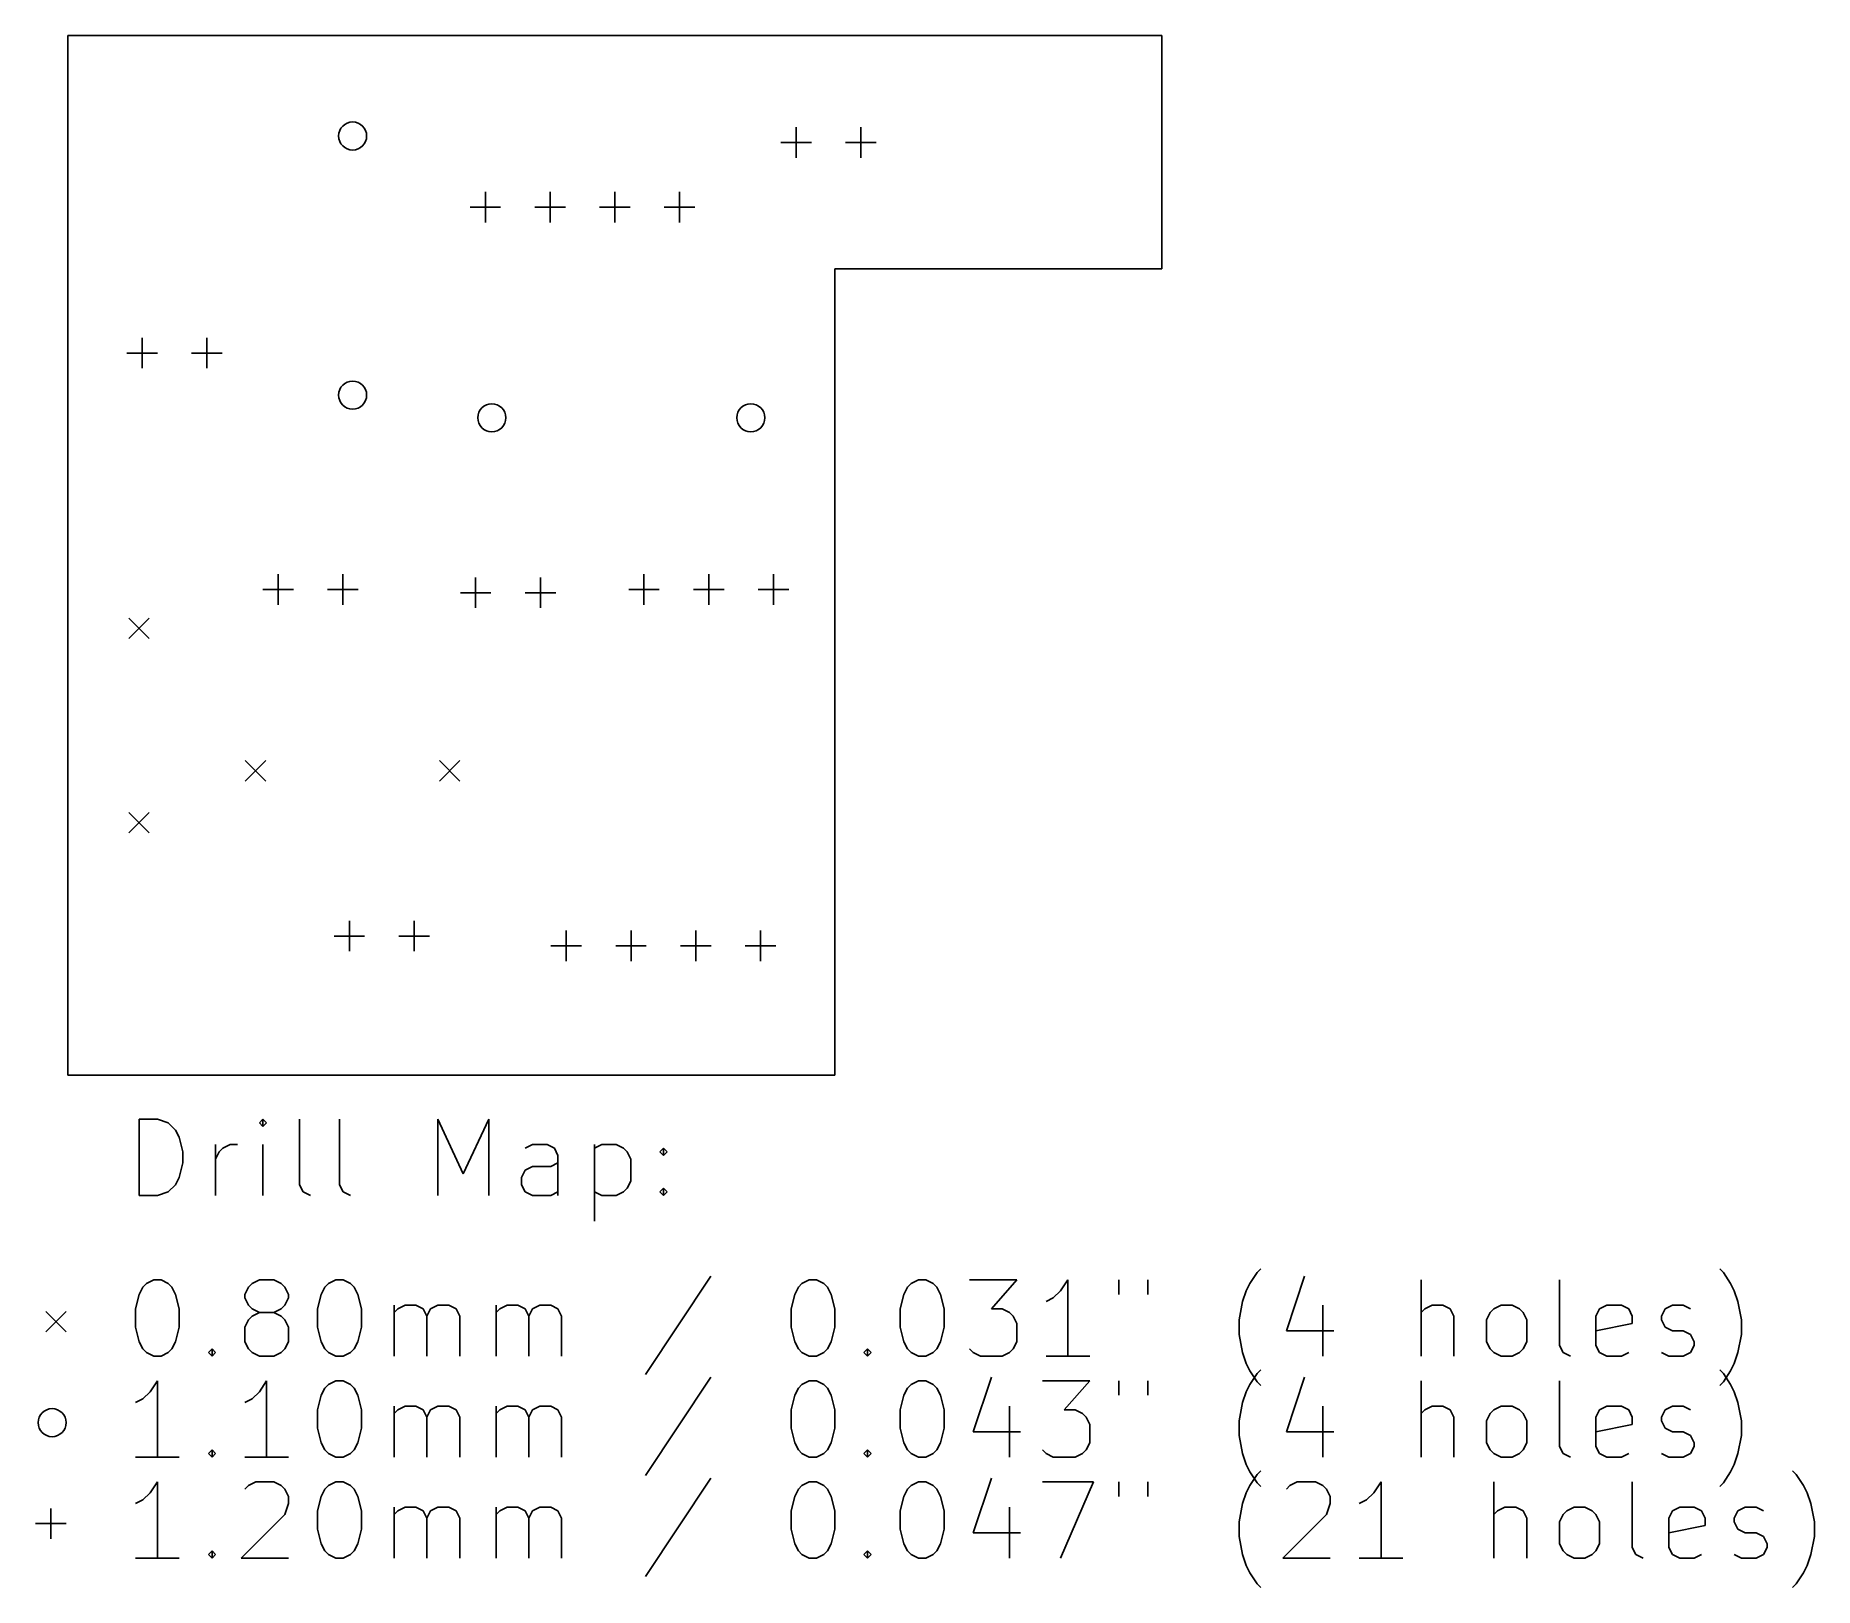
# Model space of a CAD drawing. Extents: x 136.9 to 206.7, y -104.9 to -44.1.
import ezdxf

# ---------------------------------------------------------------- set-up
doc = ezdxf.new("R2010")
doc.units = 0
doc.layers.add('BLACK', color=7, linetype='CONTINUOUS')

msp = doc.modelspace()

# ---------------------------------------------------------------- linework, layer by layer
at = {"layer": 'BLACK', "linetype": 'CONTINUOUS'}
for p, q in [((138.176, -44.069), (138.176, -84.836)), ((181.102, -44.069), (138.176, -44.069)), ((181.102, -53.213), (181.102, -44.069)), ((166.751, -47.66), (166.751, -48.86)), ((169.291, -47.66), (169.291, -48.86)), ((166.151, -48.26), (167.351, -48.26)), ((168.691, -48.26), (169.891, -48.26)), ((154.559, -50.2), (154.559, -51.4)), ((157.099, -50.2), (157.099, -51.4)), ((159.639, -50.2), (159.639, -51.4)), ((162.179, -50.2), (162.179, -51.4)), ((153.959, -50.8), (155.159, -50.8)), ((156.499, -50.8), (157.699, -50.8)), ((159.039, -50.8), (160.239, -50.8)), ((161.579, -50.8), (162.779, -50.8)), ((168.275, -53.213), (181.102, -53.213)), ((168.275, -84.836), (168.275, -53.213)), ((140.497, -56.515), (141.697, -56.515)), ((141.097, -55.915), (141.097, -57.115)), ((143.037, -56.515), (144.237, -56.515)), ((143.637, -55.915), (143.637, -57.115)), ((146.431, -65.186), (146.431, -66.386)), ((148.971, -65.186), (148.971, -66.386)), ((154.178, -65.313), (154.178, -66.513)), ((156.718, -65.313), (156.718, -66.513)), ((160.782, -65.186), (160.782, -66.386)), ((163.322, -65.186), (163.322, -66.386)), ((165.862, -65.186), (165.862, -66.386)), ((145.831, -65.786), (147.031, -65.786)), ((148.371, -65.786), (149.571, -65.786)), ((153.578, -65.913), (154.778, -65.913)), ((156.118, -65.913), (157.318, -65.913)), ((160.182, -65.786), (161.382, -65.786)), ((162.722, -65.786), (163.922, -65.786)), ((165.262, -65.786), (166.462, -65.786)), ((140.57, -66.91), (141.37, -67.71)), ((141.37, -66.91), (140.57, -67.71)), ((145.142, -72.498), (145.942, -73.298)), ((145.942, -72.498), (145.142, -73.298)), ((152.762, -72.498), (153.562, -73.298)), ((153.562, -72.498), (152.762, -73.298)), ((140.57, -74.53), (141.37, -75.33)), ((141.37, -74.53), (140.57, -75.33)), ((149.225, -78.775), (149.225, -79.975)), ((151.765, -78.775), (151.765, -79.975)), ((148.625, -79.375), (149.825, -79.375)), ((151.165, -79.375), (152.365, -79.375)), ((157.734, -79.156), (157.734, -80.356)), ((160.274, -79.156), (160.274, -80.356)), ((162.814, -79.156), (162.814, -80.356)), ((165.354, -79.156), (165.354, -80.356)), ((157.134, -79.756), (158.334, -79.756)), ((159.674, -79.756), (160.874, -79.756)), ((162.214, -79.756), (163.414, -79.756)), ((164.754, -79.756), (165.954, -79.756)), ((138.176, -84.836), (168.275, -84.836)), ((140.98, -89.5531), (140.98, -86.5531)), ((140.98, -86.5531), (141.695, -86.5531)), ((141.695, -86.5531), (142.123, -86.696)), ((142.123, -86.696), (142.409, -86.9817)), ((142.409, -86.9817), (142.552, -87.2674)), ((145.837, -86.5531), (145.695, -86.696)), ((145.695, -86.696), (145.837, -86.8389)), ((145.98, -86.696), (145.837, -86.5531)), ((145.837, -86.5531), (145.837, -86.8389)), ((145.837, -86.8389), (145.98, -86.696)), ((147.266, -89.1246), (147.266, -86.5531)), ((148.837, -89.1246), (148.837, -86.5531)), ((152.695, -89.5531), (152.695, -86.5531)), ((152.695, -86.5531), (153.695, -88.696)), ((153.695, -88.696), (154.695, -86.5531)), ((154.695, -86.5531), (154.695, -89.5531)), ((142.552, -87.2674), (142.695, -87.8389)), ((142.695, -87.8389), (142.695, -88.2674)), ((143.98, -89.5531), (143.98, -87.5531)), ((143.98, -88.1246), (144.123, -87.8389)), ((144.123, -87.8389), (144.266, -87.696)), ((144.266, -87.696), (144.552, -87.5531)), ((144.552, -87.5531), (144.837, -87.5531)), ((145.837, -89.5531), (145.837, -87.5531)), ((156.409, -87.5531), (156.123, -87.696)), ((156.98, -87.5531), (156.409, -87.5531)), ((157.266, -87.696), (156.98, -87.5531)), ((157.409, -87.9817), (157.266, -87.696)), ((158.837, -87.5531), (158.837, -90.5531)), ((158.837, -87.696), (159.123, -87.5531)), ((159.123, -87.5531), (159.695, -87.5531)), ((159.695, -87.5531), (159.98, -87.696)), ((159.98, -87.696), (160.123, -87.8389)), ((160.123, -87.8389), (160.266, -88.1246)), ((161.409, -87.8389), (161.552, -87.696)), ((161.552, -87.9817), (161.409, -87.8389)), ((161.552, -87.696), (161.695, -87.8389)), ((161.552, -87.696), (161.552, -87.9817)), ((161.695, -87.8389), (161.552, -87.9817)), ((142.695, -88.2674), (142.552, -88.8389)), ((155.98, -88.8389), (156.123, -88.5531)), ((156.123, -88.5531), (156.409, -88.4103)), ((156.409, -88.4103), (157.123, -88.4103)), ((157.123, -88.4103), (157.409, -88.2674)), ((157.409, -89.5531), (157.409, -87.9817)), ((160.266, -88.1246), (160.266, -88.9817)), ((142.409, -89.1246), (142.123, -89.4103)), ((142.552, -88.8389), (142.409, -89.1246)), ((147.409, -89.4103), (147.266, -89.1246)), ((148.98, -89.4103), (148.837, -89.1246)), ((155.98, -89.1246), (155.98, -88.8389)), ((156.123, -89.4103), (155.98, -89.1246)), ((160.123, -89.2674), (159.98, -89.4103)), ((160.266, -88.9817), (160.123, -89.2674)), ((161.409, -89.4103), (161.552, -89.2674)), ((161.552, -89.2674), (161.695, -89.4103)), ((161.552, -89.2674), (161.552, -89.5531)), ((141.695, -89.5531), (140.98, -89.5531)), ((142.123, -89.4103), (141.695, -89.5531)), ((147.695, -89.5531), (147.409, -89.4103)), ((149.266, -89.5531), (148.98, -89.4103)), ((156.409, -89.5531), (156.123, -89.4103)), ((157.123, -89.5531), (156.409, -89.5531)), ((157.409, -89.4103), (157.123, -89.5531)), ((159.123, -89.5531), (158.837, -89.4103)), ((159.695, -89.5531), (159.123, -89.5531)), ((159.98, -89.4103), (159.695, -89.5531)), ((161.552, -89.5531), (161.409, -89.4103)), ((161.695, -89.4103), (161.552, -89.5531)), ((163.409, -92.7103), (160.837, -96.5674)), ((184.552, -92.996), (184.837, -92.5674)), ((184.837, -92.5674), (184.98, -92.4246)), ((186.695, -92.7103), (185.98, -94.8531)), ((203.123, -92.5674), (202.98, -92.4246)), ((203.409, -92.996), (203.123, -92.5674)), ((140.837, -93.996), (140.98, -93.4246)), ((140.98, -93.4246), (141.123, -93.1389)), ((141.123, -93.1389), (141.266, -92.996)), ((141.266, -92.996), (141.552, -92.8531)), ((141.552, -92.8531), (141.837, -92.8531)), ((141.837, -92.8531), (142.123, -92.996)), ((142.123, -92.996), (142.266, -93.1389)), ((142.266, -93.1389), (142.409, -93.4246)), ((142.409, -93.4246), (142.552, -93.996)), ((145.123, -93.4246), (145.266, -93.1389)), ((145.123, -93.5674), (145.123, -93.4246)), ((145.266, -93.1389), (145.409, -92.996)), ((145.409, -92.996), (145.695, -92.8531)), ((145.695, -92.8531), (146.266, -92.8531)), ((146.266, -92.8531), (146.552, -92.996)), ((146.552, -92.996), (146.695, -93.1389)), ((146.695, -93.1389), (146.837, -93.4246)), ((146.837, -93.4246), (146.837, -93.5674)), ((147.98, -93.996), (148.123, -93.4246)), ((148.123, -93.4246), (148.266, -93.1389)), ((148.266, -93.1389), (148.409, -92.996)), ((148.409, -92.996), (148.695, -92.8531)), ((148.695, -92.8531), (148.98, -92.8531)), ((148.98, -92.8531), (149.266, -92.996)), ((149.266, -92.996), (149.409, -93.1389)), ((149.409, -93.1389), (149.552, -93.4246)), ((149.552, -93.4246), (149.695, -93.996)), ((166.552, -93.996), (166.695, -93.4246)), ((166.695, -93.4246), (166.837, -93.1389)), ((166.837, -93.1389), (166.98, -92.996)), ((166.98, -92.996), (167.266, -92.8531)), ((167.266, -92.8531), (167.552, -92.8531)), ((167.552, -92.8531), (167.837, -92.996)), ((167.837, -92.996), (167.98, -93.1389)), ((167.98, -93.1389), (168.123, -93.4246)), ((168.123, -93.4246), (168.266, -93.996)), ((170.837, -93.996), (170.98, -93.4246)), ((170.98, -93.4246), (171.123, -93.1389)), ((171.123, -93.1389), (171.266, -92.996)), ((171.266, -92.996), (171.552, -92.8531)), ((171.552, -92.8531), (171.837, -92.8531)), ((171.837, -92.8531), (172.123, -92.996)), ((172.123, -92.996), (172.266, -93.1389)), ((172.266, -93.1389), (172.409, -93.4246)), ((172.409, -93.4246), (172.552, -93.996)), ((173.552, -92.8531), (175.409, -92.8531)), ((175.409, -92.8531), (174.409, -93.996)), ((177.123, -93.2817), (176.837, -93.5674)), ((177.409, -92.8531), (177.123, -93.2817)), ((177.409, -95.8531), (177.409, -92.8531)), ((179.409, -92.8531), (179.409, -93.4246)), ((180.552, -92.8531), (180.552, -93.4246)), ((184.266, -93.7103), (184.409, -93.2817)), ((184.409, -93.2817), (184.552, -92.996)), ((191.266, -95.8531), (191.266, -92.8531)), ((196.695, -95.4246), (196.695, -92.8531)), ((203.552, -93.2817), (203.409, -92.996)), ((203.695, -93.7103), (203.552, -93.2817)), ((137.316, -94.096), (138.116, -94.896)), ((138.116, -94.096), (137.316, -94.896)), ((140.837, -94.7103), (140.837, -93.996)), ((142.552, -93.996), (142.552, -94.7103)), ((145.266, -93.8531), (145.123, -93.5674)), ((145.409, -93.996), (145.266, -93.8531)), ((145.695, -94.1389), (145.409, -93.996)), ((145.695, -94.1389), (145.409, -94.2817)), ((146.266, -94.1389), (145.695, -94.1389)), ((146.552, -93.996), (146.266, -94.1389)), ((146.552, -94.2817), (146.266, -94.1389)), ((146.695, -93.8531), (146.552, -93.996)), ((146.837, -93.5674), (146.695, -93.8531)), ((147.98, -94.7103), (147.98, -93.996)), ((149.695, -93.996), (149.695, -94.7103)), ((150.98, -95.8531), (150.98, -93.8531)), ((150.98, -94.1389), (151.123, -93.996)), ((151.123, -93.996), (151.409, -93.8531)), ((151.409, -93.8531), (151.837, -93.8531)), ((151.837, -93.8531), (152.123, -93.996)), ((152.123, -93.996), (152.266, -94.2817)), ((152.266, -94.2817), (152.409, -93.996)), ((152.409, -93.996), (152.695, -93.8531)), ((152.695, -93.8531), (153.123, -93.8531)), ((153.123, -93.8531), (153.409, -93.996)), ((153.409, -93.996), (153.552, -94.2817)), ((154.98, -95.8531), (154.98, -93.8531)), ((154.98, -94.1389), (155.123, -93.996)), ((155.123, -93.996), (155.409, -93.8531)), ((155.409, -93.8531), (155.837, -93.8531)), ((155.837, -93.8531), (156.123, -93.996)), ((156.123, -93.996), (156.266, -94.2817)), ((156.266, -94.2817), (156.409, -93.996)), ((156.409, -93.996), (156.695, -93.8531)), ((156.695, -93.8531), (157.123, -93.8531)), ((157.123, -93.8531), (157.409, -93.996)), ((157.409, -93.996), (157.552, -94.2817)), ((166.552, -94.7103), (166.552, -93.996)), ((168.266, -93.996), (168.266, -94.7103)), ((170.837, -94.7103), (170.837, -93.996)), ((172.552, -93.996), (172.552, -94.7103)), ((174.409, -93.996), (174.837, -93.996)), ((174.837, -93.996), (175.123, -94.1389)), ((175.123, -94.1389), (175.266, -94.2817)), ((176.837, -93.5674), (176.552, -93.7103)), ((184.123, -94.4246), (184.266, -93.7103)), ((187.409, -93.8531), (187.409, -95.8531)), ((191.409, -93.996), (191.266, -94.1389)), ((191.695, -93.8531), (191.409, -93.996)), ((192.123, -93.8531), (191.695, -93.8531)), ((192.409, -93.996), (192.123, -93.8531)), ((192.552, -94.2817), (192.409, -93.996)), ((193.837, -94.4246), (193.98, -94.1389)), ((193.98, -94.1389), (194.123, -93.996)), ((194.123, -93.996), (194.409, -93.8531)), ((194.409, -93.8531), (194.837, -93.8531)), ((194.837, -93.8531), (195.123, -93.996)), ((195.123, -93.996), (195.266, -94.1389)), ((195.266, -94.1389), (195.409, -94.4246)), ((198.123, -94.2817), (198.266, -93.996)), ((198.266, -93.996), (198.552, -93.8531)), ((198.552, -93.8531), (199.123, -93.8531)), ((199.123, -93.8531), (199.409, -93.996)), ((199.409, -93.996), (199.552, -94.2817)), ((200.695, -94.2817), (200.837, -93.996)), ((200.837, -93.996), (201.123, -93.8531)), ((201.123, -93.8531), (201.552, -93.8531)), ((201.552, -93.8531), (201.837, -93.996)), ((203.837, -94.4246), (203.695, -93.7103)), ((140.98, -95.2817), (140.837, -94.7103)), ((142.552, -94.7103), (142.409, -95.2817)), ((145.266, -94.4246), (145.123, -94.7103)), ((145.123, -94.7103), (145.123, -95.2817)), ((145.409, -94.2817), (145.266, -94.4246)), ((146.695, -94.4246), (146.552, -94.2817)), ((146.837, -94.7103), (146.695, -94.4246)), ((146.837, -95.2817), (146.837, -94.7103)), ((148.123, -95.2817), (147.98, -94.7103)), ((149.695, -94.7103), (149.552, -95.2817)), ((152.266, -94.2817), (152.266, -95.8531)), ((153.552, -94.2817), (153.552, -95.8531)), ((156.266, -94.2817), (156.266, -95.8531)), ((157.552, -94.2817), (157.552, -95.8531)), ((166.695, -95.2817), (166.552, -94.7103)), ((168.266, -94.7103), (168.123, -95.2817)), ((170.98, -95.2817), (170.837, -94.7103)), ((172.552, -94.7103), (172.409, -95.2817)), ((175.266, -94.2817), (175.409, -94.5674)), ((175.409, -94.5674), (175.409, -95.2817)), ((184.123, -94.996), (184.123, -94.4246)), ((185.98, -94.8531), (187.837, -94.8531)), ((192.552, -95.8531), (192.552, -94.2817)), ((193.837, -95.2817), (193.837, -94.4246)), ((195.409, -94.4246), (195.409, -95.2817)), ((198.123, -95.4246), (198.123, -94.2817)), ((199.552, -94.5674), (198.123, -94.8531)), ((199.552, -94.2817), (199.552, -94.5674)), ((200.695, -94.4246), (200.695, -94.2817)), ((200.837, -94.7103), (200.695, -94.4246)), ((201.123, -94.8531), (200.837, -94.7103)), ((201.552, -94.8531), (201.123, -94.8531)), ((201.837, -94.996), (201.552, -94.8531)), ((203.837, -94.996), (203.837, -94.4246)), ((141.123, -95.5674), (140.98, -95.2817)), ((141.266, -95.7103), (141.123, -95.5674)), ((142.266, -95.5674), (142.123, -95.7103)), ((142.409, -95.2817), (142.266, -95.5674)), ((143.695, -95.7103), (143.837, -95.5674)), ((143.837, -95.5674), (143.98, -95.7103)), ((143.837, -95.5674), (143.837, -95.8531)), ((145.123, -95.2817), (145.266, -95.5674)), ((145.266, -95.5674), (145.409, -95.7103)), ((146.552, -95.7103), (146.695, -95.5674)), ((146.695, -95.5674), (146.837, -95.2817)), ((148.266, -95.5674), (148.123, -95.2817)), ((148.409, -95.7103), (148.266, -95.5674)), ((149.409, -95.5674), (149.266, -95.7103)), ((149.552, -95.2817), (149.409, -95.5674)), ((166.837, -95.5674), (166.695, -95.2817)), ((166.98, -95.7103), (166.837, -95.5674)), ((167.98, -95.5674), (167.837, -95.7103)), ((168.123, -95.2817), (167.98, -95.5674)), ((169.409, -95.7103), (169.552, -95.5674)), ((169.552, -95.5674), (169.695, -95.7103)), ((169.552, -95.5674), (169.552, -95.8531)), ((171.123, -95.5674), (170.98, -95.2817)), ((171.266, -95.7103), (171.123, -95.5674)), ((172.266, -95.5674), (172.123, -95.7103)), ((172.409, -95.2817), (172.266, -95.5674)), ((173.695, -95.7103), (173.552, -95.5674)), ((175.266, -95.5674), (175.123, -95.7103)), ((175.409, -95.2817), (175.266, -95.5674)), ((184.266, -95.7103), (184.123, -94.996)), ((193.98, -95.5674), (193.837, -95.2817)), ((194.123, -95.7103), (193.98, -95.5674)), ((195.266, -95.5674), (195.123, -95.7103)), ((195.409, -95.2817), (195.266, -95.5674)), ((196.837, -95.7103), (196.695, -95.4246)), ((198.266, -95.7103), (198.123, -95.4246)), ((201.98, -95.2817), (201.837, -94.996)), ((201.837, -95.7103), (201.98, -95.4246)), ((201.98, -95.4246), (201.98, -95.2817)), ((203.695, -95.7103), (203.837, -94.996)), ((141.552, -95.8531), (141.266, -95.7103)), ((141.837, -95.8531), (141.552, -95.8531)), ((142.123, -95.7103), (141.837, -95.8531)), ((143.837, -95.8531), (143.695, -95.7103)), ((143.98, -95.7103), (143.837, -95.8531)), ((145.409, -95.7103), (145.695, -95.8531)), ((145.695, -95.8531), (146.266, -95.8531)), ((146.266, -95.8531), (146.552, -95.7103)), ((148.695, -95.8531), (148.409, -95.7103)), ((148.98, -95.8531), (148.695, -95.8531)), ((149.266, -95.7103), (148.98, -95.8531)), ((167.266, -95.8531), (166.98, -95.7103)), ((167.552, -95.8531), (167.266, -95.8531)), ((167.837, -95.7103), (167.552, -95.8531)), ((169.552, -95.8531), (169.409, -95.7103)), ((169.695, -95.7103), (169.552, -95.8531)), ((171.552, -95.8531), (171.266, -95.7103)), ((171.837, -95.8531), (171.552, -95.8531)), ((172.123, -95.7103), (171.837, -95.8531)), ((173.98, -95.8531), (173.695, -95.7103)), ((174.837, -95.8531), (173.98, -95.8531)), ((175.123, -95.7103), (174.837, -95.8531)), ((178.266, -95.8531), (176.552, -95.8531)), ((184.409, -96.1389), (184.266, -95.7103)), ((184.552, -96.4246), (184.409, -96.1389)), ((194.409, -95.8531), (194.123, -95.7103)), ((194.837, -95.8531), (194.409, -95.8531)), ((195.123, -95.7103), (194.837, -95.8531)), ((197.123, -95.8531), (196.837, -95.7103)), ((198.552, -95.8531), (198.266, -95.7103)), ((199.123, -95.8531), (198.552, -95.8531)), ((199.409, -95.7103), (199.123, -95.8531)), ((200.695, -95.7103), (200.98, -95.8531)), ((200.98, -95.8531), (201.552, -95.8531)), ((201.552, -95.8531), (201.837, -95.7103)), ((203.409, -96.4246), (203.552, -96.1389)), ((203.552, -96.1389), (203.695, -95.7103)), ((141.695, -96.8131), (141.409, -97.2417)), ((141.695, -99.8131), (141.695, -96.8131)), ((145.98, -96.8131), (145.695, -97.2417)), ((145.98, -99.8131), (145.98, -96.8131)), ((148.266, -97.0989), (148.409, -96.956)), ((148.409, -96.956), (148.695, -96.8131)), ((148.695, -96.8131), (148.98, -96.8131)), ((148.98, -96.8131), (149.266, -96.956)), ((149.266, -96.956), (149.409, -97.0989)), ((163.409, -96.6703), (160.837, -100.527)), ((166.837, -97.0989), (166.98, -96.956)), ((166.98, -96.956), (167.266, -96.8131)), ((167.266, -96.8131), (167.552, -96.8131)), ((167.552, -96.8131), (167.837, -96.956)), ((167.837, -96.956), (167.98, -97.0989)), ((171.123, -97.0989), (171.266, -96.956)), ((171.266, -96.956), (171.552, -96.8131)), ((171.552, -96.8131), (171.837, -96.8131)), ((171.837, -96.8131), (172.123, -96.956)), ((172.123, -96.956), (172.266, -97.0989)), ((174.409, -96.6703), (173.695, -98.8131)), ((176.409, -96.8131), (178.266, -96.8131)), ((178.266, -96.8131), (177.266, -97.956)), ((179.409, -96.8131), (179.409, -97.3846)), ((180.552, -96.8131), (180.552, -97.3846)), ((184.409, -97.2417), (184.552, -96.956)), ((184.837, -96.8531), (184.552, -96.4246)), ((184.552, -96.956), (184.837, -96.5274)), ((184.837, -96.5274), (184.98, -96.3846)), ((184.98, -96.996), (184.837, -96.8531)), ((186.695, -96.6703), (185.98, -98.8131)), ((191.266, -99.8131), (191.266, -96.8131)), ((196.695, -99.3846), (196.695, -96.8131)), ((203.123, -96.5274), (202.98, -96.3846)), ((202.98, -96.996), (203.123, -96.8531)), ((203.123, -96.8531), (203.409, -96.4246)), ((203.409, -96.956), (203.123, -96.5274)), ((203.552, -97.2417), (203.409, -96.956)), ((141.123, -97.5274), (140.837, -97.6703)), ((141.409, -97.2417), (141.123, -97.5274)), ((145.409, -97.5274), (145.123, -97.6703)), ((145.695, -97.2417), (145.409, -97.5274)), ((147.98, -97.956), (148.123, -97.3846)), ((148.123, -97.3846), (148.266, -97.0989)), ((149.409, -97.0989), (149.552, -97.3846)), ((149.552, -97.3846), (149.695, -97.956)), ((166.552, -97.956), (166.695, -97.3846)), ((166.695, -97.3846), (166.837, -97.0989)), ((167.98, -97.0989), (168.123, -97.3846)), ((168.123, -97.3846), (168.266, -97.956)), ((170.837, -97.956), (170.98, -97.3846)), ((170.98, -97.3846), (171.123, -97.0989)), ((172.266, -97.0989), (172.409, -97.3846)), ((172.409, -97.3846), (172.552, -97.956)), ((184.123, -98.3846), (184.266, -97.6703)), ((184.266, -97.6703), (184.409, -97.2417)), ((203.695, -97.6703), (203.552, -97.2417)), ((203.837, -98.3846), (203.695, -97.6703)), ((147.98, -98.6703), (147.98, -97.956)), ((149.695, -97.956), (149.695, -98.6703)), ((150.98, -99.8131), (150.98, -97.8131)), ((150.98, -98.0989), (151.123, -97.956)), ((151.123, -97.956), (151.409, -97.8131)), ((151.409, -97.8131), (151.837, -97.8131)), ((151.837, -97.8131), (152.123, -97.956)), ((152.123, -97.956), (152.266, -98.2417)), ((152.266, -98.2417), (152.409, -97.956)), ((152.266, -98.2417), (152.266, -99.8131)), ((152.409, -97.956), (152.695, -97.8131)), ((152.695, -97.8131), (153.123, -97.8131)), ((153.123, -97.8131), (153.409, -97.956)), ((153.409, -97.956), (153.552, -98.2417)), ((153.552, -98.2417), (153.552, -99.8131)), ((154.98, -99.8131), (154.98, -97.8131)), ((154.98, -98.0989), (155.123, -97.956)), ((155.123, -97.956), (155.409, -97.8131)), ((155.409, -97.8131), (155.837, -97.8131)), ((155.837, -97.8131), (156.123, -97.956)), ((156.123, -97.956), (156.266, -98.2417)), ((156.266, -98.2417), (156.409, -97.956)), ((156.266, -98.2417), (156.266, -99.8131)), ((156.409, -97.956), (156.695, -97.8131)), ((156.695, -97.8131), (157.123, -97.8131)), ((157.123, -97.8131), (157.409, -97.956)), ((157.409, -97.956), (157.552, -98.2417)), ((157.552, -98.2417), (157.552, -99.8131)), ((166.552, -98.6703), (166.552, -97.956)), ((168.266, -97.956), (168.266, -98.6703)), ((170.837, -98.6703), (170.837, -97.956)), ((172.552, -97.956), (172.552, -98.6703)), ((175.123, -97.8131), (175.123, -99.8131)), ((177.266, -97.956), (177.695, -97.956)), ((177.695, -97.956), (177.98, -98.0989)), ((177.98, -98.0989), (178.123, -98.2417)), ((178.123, -98.2417), (178.266, -98.5274)), ((184.123, -98.956), (184.123, -98.3846)), ((187.409, -97.8131), (187.409, -99.8131)), ((191.409, -97.956), (191.266, -98.0989)), ((191.695, -97.8131), (191.409, -97.956)), ((192.123, -97.8131), (191.695, -97.8131)), ((192.409, -97.956), (192.123, -97.8131)), ((192.552, -98.2417), (192.409, -97.956)), ((192.552, -99.8131), (192.552, -98.2417)), ((193.837, -98.3846), (193.98, -98.0989)), ((193.837, -99.2417), (193.837, -98.3846)), ((193.98, -98.0989), (194.123, -97.956)), ((194.123, -97.956), (194.409, -97.8131)), ((194.409, -97.8131), (194.837, -97.8131)), ((194.837, -97.8131), (195.123, -97.956)), ((195.123, -97.956), (195.266, -98.0989)), ((195.266, -98.0989), (195.409, -98.3846)), ((195.409, -98.3846), (195.409, -99.2417)), ((198.123, -98.2417), (198.266, -97.956)), ((198.123, -99.3846), (198.123, -98.2417)), ((198.266, -97.956), (198.552, -97.8131)), ((198.552, -97.8131), (199.123, -97.8131)), ((199.123, -97.8131), (199.409, -97.956)), ((199.409, -97.956), (199.552, -98.2417)), ((199.552, -98.2417), (199.552, -98.5274)), ((200.695, -98.2417), (200.837, -97.956)), ((200.695, -98.3846), (200.695, -98.2417)), ((200.837, -98.6703), (200.695, -98.3846)), ((200.837, -97.956), (201.123, -97.8131)), ((201.123, -97.8131), (201.552, -97.8131)), ((201.552, -97.8131), (201.837, -97.956)), ((203.837, -98.956), (203.837, -98.3846)), ((148.123, -99.2417), (147.98, -98.6703)), ((149.695, -98.6703), (149.552, -99.2417)), ((166.695, -99.2417), (166.552, -98.6703)), ((168.266, -98.6703), (168.123, -99.2417)), ((170.98, -99.2417), (170.837, -98.6703)), ((172.552, -98.6703), (172.409, -99.2417)), ((173.695, -98.8131), (175.552, -98.8131)), ((178.266, -98.5274), (178.266, -99.2417)), ((184.266, -99.6703), (184.123, -98.956)), ((185.98, -98.8131), (187.837, -98.8131)), ((199.552, -98.5274), (198.123, -98.8131)), ((201.123, -98.8131), (200.837, -98.6703)), ((201.552, -98.8131), (201.123, -98.8131)), ((201.837, -98.956), (201.552, -98.8131)), ((201.98, -99.2417), (201.837, -98.956)), ((203.695, -99.6703), (203.837, -98.956)), ((143.695, -99.6703), (143.837, -99.5274)), ((143.837, -99.8131), (143.695, -99.6703)), ((143.837, -99.5274), (143.98, -99.6703)), ((143.837, -99.5274), (143.837, -99.8131)), ((143.98, -99.6703), (143.837, -99.8131)), ((148.266, -99.5274), (148.123, -99.2417)), ((148.409, -99.6703), (148.266, -99.5274)), ((148.695, -99.8131), (148.409, -99.6703)), ((149.266, -99.6703), (148.98, -99.8131)), ((149.409, -99.5274), (149.266, -99.6703)), ((149.552, -99.2417), (149.409, -99.5274)), ((166.837, -99.5274), (166.695, -99.2417)), ((166.98, -99.6703), (166.837, -99.5274)), ((167.266, -99.8131), (166.98, -99.6703)), ((167.837, -99.6703), (167.552, -99.8131)), ((167.98, -99.5274), (167.837, -99.6703)), ((168.123, -99.2417), (167.98, -99.5274)), ((169.409, -99.6703), (169.552, -99.5274)), ((169.552, -99.8131), (169.409, -99.6703)), ((169.552, -99.5274), (169.695, -99.6703)), ((169.552, -99.5274), (169.552, -99.8131)), ((169.695, -99.6703), (169.552, -99.8131)), ((171.123, -99.5274), (170.98, -99.2417)), ((171.266, -99.6703), (171.123, -99.5274)), ((171.552, -99.8131), (171.266, -99.6703)), ((172.123, -99.6703), (171.837, -99.8131)), ((172.266, -99.5274), (172.123, -99.6703)), ((172.409, -99.2417), (172.266, -99.5274)), ((176.552, -99.6703), (176.409, -99.5274)), ((176.837, -99.8131), (176.552, -99.6703)), ((177.98, -99.6703), (177.695, -99.8131)), ((178.123, -99.5274), (177.98, -99.6703)), ((178.266, -99.2417), (178.123, -99.5274)), ((184.409, -100.099), (184.266, -99.6703)), ((193.98, -99.5274), (193.837, -99.2417)), ((194.123, -99.6703), (193.98, -99.5274)), ((194.409, -99.8131), (194.123, -99.6703)), ((195.123, -99.6703), (194.837, -99.8131)), ((195.266, -99.5274), (195.123, -99.6703)), ((195.409, -99.2417), (195.266, -99.5274)), ((196.837, -99.6703), (196.695, -99.3846)), ((197.123, -99.8131), (196.837, -99.6703)), ((198.266, -99.6703), (198.123, -99.3846)), ((198.552, -99.8131), (198.266, -99.6703)), ((199.409, -99.6703), (199.123, -99.8131)), ((200.695, -99.6703), (200.98, -99.8131)), ((201.552, -99.8131), (201.837, -99.6703)), ((201.837, -99.6703), (201.98, -99.3846)), ((201.98, -99.3846), (201.98, -99.2417)), ((203.552, -100.099), (203.695, -99.6703)), ((142.552, -99.8131), (140.837, -99.8131)), ((146.837, -99.8131), (145.123, -99.8131)), ((148.98, -99.8131), (148.695, -99.8131)), ((167.552, -99.8131), (167.266, -99.8131)), ((171.837, -99.8131), (171.552, -99.8131)), ((177.695, -99.8131), (176.837, -99.8131)), ((184.552, -100.385), (184.409, -100.099)), ((184.837, -100.813), (184.552, -100.385)), ((184.837, -100.487), (184.98, -100.345)), ((194.837, -99.8131), (194.409, -99.8131)), ((199.123, -99.8131), (198.552, -99.8131)), ((200.98, -99.8131), (201.552, -99.8131)), ((203.123, -100.813), (203.409, -100.385)), ((203.409, -100.385), (203.552, -100.099)), ((205.98, -100.487), (205.837, -100.345)), ((141.695, -100.773), (141.409, -101.202)), ((141.695, -103.773), (141.695, -100.773)), ((145.123, -101.059), (145.266, -100.916)), ((145.266, -100.916), (145.552, -100.773)), ((145.552, -100.773), (146.266, -100.773)), ((146.266, -100.773), (146.552, -100.916)), ((146.552, -100.916), (146.695, -101.059)), ((146.695, -101.059), (146.837, -101.345)), ((148.123, -101.345), (148.266, -101.059)), ((148.266, -101.059), (148.409, -100.916)), ((148.409, -100.916), (148.695, -100.773)), ((148.695, -100.773), (148.98, -100.773)), ((148.98, -100.773), (149.266, -100.916)), ((149.266, -100.916), (149.409, -101.059)), ((149.409, -101.059), (149.552, -101.345)), ((163.409, -100.63), (160.837, -104.487)), ((166.695, -101.345), (166.837, -101.059)), ((166.837, -101.059), (166.98, -100.916)), ((166.98, -100.916), (167.266, -100.773)), ((167.266, -100.773), (167.552, -100.773)), ((167.552, -100.773), (167.837, -100.916)), ((167.837, -100.916), (167.98, -101.059)), ((167.98, -101.059), (168.123, -101.345)), ((170.98, -101.345), (171.123, -101.059)), ((171.123, -101.059), (171.266, -100.916)), ((171.266, -100.916), (171.552, -100.773)), ((171.552, -100.773), (171.837, -100.773)), ((171.837, -100.773), (172.123, -100.916)), ((172.123, -100.916), (172.266, -101.059)), ((172.266, -101.059), (172.409, -101.345)), ((174.409, -100.63), (173.695, -102.773)), ((176.409, -100.773), (178.409, -100.773)), ((178.409, -100.773), (177.123, -103.773)), ((179.409, -100.773), (179.409, -101.345)), ((180.552, -100.773), (180.552, -101.345)), ((184.409, -101.202), (184.552, -100.916)), ((184.552, -100.916), (184.837, -100.487)), ((184.98, -100.956), (184.837, -100.813)), ((185.98, -101.059), (186.123, -100.916)), ((186.123, -100.916), (186.409, -100.773)), ((186.409, -100.773), (187.123, -100.773)), ((187.123, -100.773), (187.409, -100.916)), ((187.409, -100.916), (187.552, -101.059)), ((187.552, -101.059), (187.695, -101.345)), ((189.695, -100.773), (189.409, -101.202)), ((189.695, -103.773), (189.695, -100.773)), ((194.123, -103.773), (194.123, -100.773)), ((199.552, -103.345), (199.552, -100.773)), ((202.98, -100.956), (203.123, -100.813)), ((206.266, -100.916), (205.98, -100.487)), ((206.409, -101.202), (206.266, -100.916)), ((137.516, -101.816), (137.516, -103.016)), ((141.123, -101.487), (140.837, -101.63)), ((141.409, -101.202), (141.123, -101.487)), ((146.837, -101.63), (146.695, -102.059)), ((146.837, -101.345), (146.837, -101.63)), ((147.98, -101.916), (148.123, -101.345)), ((149.552, -101.345), (149.695, -101.916)), ((150.98, -103.773), (150.98, -101.773)), ((151.123, -101.916), (151.409, -101.773)), ((151.409, -101.773), (151.837, -101.773)), ((151.837, -101.773), (152.123, -101.916)), ((152.409, -101.916), (152.695, -101.773)), ((152.695, -101.773), (153.123, -101.773)), ((153.123, -101.773), (153.409, -101.916)), ((154.98, -103.773), (154.98, -101.773)), ((155.123, -101.916), (155.409, -101.773)), ((155.409, -101.773), (155.837, -101.773)), ((155.837, -101.773), (156.123, -101.916)), ((156.409, -101.916), (156.695, -101.773)), ((156.695, -101.773), (157.123, -101.773)), ((157.123, -101.773), (157.409, -101.916)), ((166.552, -101.916), (166.695, -101.345)), ((168.123, -101.345), (168.266, -101.916)), ((170.837, -101.916), (170.98, -101.345)), ((172.409, -101.345), (172.552, -101.916)), ((175.123, -101.773), (175.123, -103.773)), ((184.123, -102.345), (184.266, -101.63)), ((184.266, -101.63), (184.409, -101.202)), ((187.695, -101.63), (187.552, -102.059)), ((187.695, -101.345), (187.695, -101.63)), ((189.123, -101.487), (188.837, -101.63)), ((189.409, -101.202), (189.123, -101.487)), ((194.552, -101.773), (194.266, -101.916)), ((194.98, -101.773), (194.552, -101.773)), ((195.266, -101.916), (194.98, -101.773)), ((196.98, -101.916), (197.266, -101.773)), ((197.266, -101.773), (197.695, -101.773)), ((197.695, -101.773), (197.98, -101.916)), ((201.123, -101.916), (201.409, -101.773)), ((201.409, -101.773), (201.98, -101.773)), ((201.98, -101.773), (202.266, -101.916)), ((203.695, -101.916), (203.98, -101.773)), ((203.98, -101.773), (204.409, -101.773)), ((204.409, -101.773), (204.695, -101.916)), ((206.552, -101.63), (206.409, -101.202)), ((206.695, -102.345), (206.552, -101.63)), ((136.916, -102.416), (138.116, -102.416)), ((146.695, -102.059), (144.98, -103.773)), ((147.98, -102.63), (147.98, -101.916)), ((149.695, -101.916), (149.695, -102.63)), ((150.98, -102.059), (151.123, -101.916)), ((152.123, -101.916), (152.266, -102.202)), ((152.266, -102.202), (152.409, -101.916)), ((152.266, -102.202), (152.266, -103.773)), ((153.409, -101.916), (153.552, -102.202)), ((153.552, -102.202), (153.552, -103.773)), ((154.98, -102.059), (155.123, -101.916)), ((156.123, -101.916), (156.266, -102.202)), ((156.266, -102.202), (156.409, -101.916)), ((156.266, -102.202), (156.266, -103.773)), ((157.409, -101.916), (157.552, -102.202)), ((157.552, -102.202), (157.552, -103.773)), ((166.552, -102.63), (166.552, -101.916)), ((168.266, -101.916), (168.266, -102.63)), ((170.837, -102.63), (170.837, -101.916)), ((172.552, -101.916), (172.552, -102.63)), ((184.123, -102.916), (184.123, -102.345)), ((187.552, -102.059), (185.837, -103.773)), ((194.266, -101.916), (194.123, -102.059)), ((195.409, -102.202), (195.266, -101.916)), ((195.409, -103.773), (195.409, -102.202)), ((196.695, -102.345), (196.837, -102.059)), ((196.695, -103.202), (196.695, -102.345)), ((196.837, -102.059), (196.98, -101.916)), ((197.98, -101.916), (198.123, -102.059)), ((198.123, -102.059), (198.266, -102.345)), ((198.266, -102.345), (198.266, -103.202)), ((200.98, -102.202), (201.123, -101.916)), ((200.98, -103.345), (200.98, -102.202)), ((202.409, -102.487), (200.98, -102.773)), ((202.266, -101.916), (202.409, -102.202)), ((202.409, -102.202), (202.409, -102.487)), ((203.552, -102.202), (203.695, -101.916)), ((203.552, -102.345), (203.552, -102.202)), ((203.695, -102.63), (203.552, -102.345)), ((206.695, -102.916), (206.695, -102.345)), ((148.123, -103.202), (147.98, -102.63)), ((148.266, -103.487), (148.123, -103.202)), ((149.552, -103.202), (149.409, -103.487)), ((149.695, -102.63), (149.552, -103.202)), ((166.695, -103.202), (166.552, -102.63)), ((166.837, -103.487), (166.695, -103.202)), ((168.123, -103.202), (167.98, -103.487)), ((168.266, -102.63), (168.123, -103.202)), ((170.98, -103.202), (170.837, -102.63)), ((171.123, -103.487), (170.98, -103.202)), ((172.409, -103.202), (172.266, -103.487)), ((172.552, -102.63), (172.409, -103.202)), ((173.695, -102.773), (175.552, -102.773)), ((184.266, -103.63), (184.123, -102.916)), ((196.837, -103.487), (196.695, -103.202)), ((198.266, -103.202), (198.123, -103.487)), ((203.98, -102.773), (203.695, -102.63)), ((204.409, -102.773), (203.98, -102.773)), ((204.695, -102.916), (204.409, -102.773)), ((204.837, -103.202), (204.695, -102.916)), ((204.837, -103.345), (204.837, -103.202)), ((206.552, -103.63), (206.695, -102.916)), ((142.552, -103.773), (140.837, -103.773)), ((143.695, -103.63), (143.837, -103.487)), ((143.837, -103.773), (143.695, -103.63)), ((143.837, -103.487), (143.98, -103.63)), ((143.837, -103.487), (143.837, -103.773)), ((143.98, -103.63), (143.837, -103.773)), ((144.98, -103.773), (146.837, -103.773)), ((148.409, -103.63), (148.266, -103.487)), ((148.695, -103.773), (148.409, -103.63)), ((148.98, -103.773), (148.695, -103.773)), ((149.266, -103.63), (148.98, -103.773)), ((149.409, -103.487), (149.266, -103.63)), ((166.98, -103.63), (166.837, -103.487)), ((167.266, -103.773), (166.98, -103.63)), ((167.552, -103.773), (167.266, -103.773)), ((167.837, -103.63), (167.552, -103.773)), ((167.98, -103.487), (167.837, -103.63)), ((169.409, -103.63), (169.552, -103.487)), ((169.552, -103.773), (169.409, -103.63)), ((169.552, -103.487), (169.695, -103.63)), ((169.552, -103.487), (169.552, -103.773)), ((169.695, -103.63), (169.552, -103.773)), ((171.266, -103.63), (171.123, -103.487)), ((171.552, -103.773), (171.266, -103.63)), ((171.837, -103.773), (171.552, -103.773)), ((172.123, -103.63), (171.837, -103.773)), ((172.266, -103.487), (172.123, -103.63)), ((184.409, -104.059), (184.266, -103.63)), ((185.837, -103.773), (187.695, -103.773)), ((190.552, -103.773), (188.837, -103.773)), ((196.98, -103.63), (196.837, -103.487)), ((197.266, -103.773), (196.98, -103.63)), ((197.695, -103.773), (197.266, -103.773)), ((197.98, -103.63), (197.695, -103.773)), ((198.123, -103.487), (197.98, -103.63)), ((199.695, -103.63), (199.552, -103.345)), ((199.98, -103.773), (199.695, -103.63)), ((201.123, -103.63), (200.98, -103.345)), ((201.409, -103.773), (201.123, -103.63)), ((201.98, -103.773), (201.409, -103.773)), ((202.266, -103.63), (201.98, -103.773)), ((203.552, -103.63), (203.837, -103.773)), ((203.837, -103.773), (204.409, -103.773)), ((204.409, -103.773), (204.695, -103.63)), ((204.695, -103.63), (204.837, -103.345)), ((206.409, -104.059), (206.552, -103.63)), ((184.552, -104.345), (184.409, -104.059)), ((184.837, -104.773), (184.552, -104.345)), ((205.98, -104.773), (206.266, -104.345)), ((206.266, -104.345), (206.409, -104.059)), ((184.98, -104.916), (184.837, -104.773)), ((205.837, -104.916), (205.98, -104.773))]:
    msp.add_line(p, q, dxfattribs=at)
at = {"layer": 'BLACK'}
for centre in [(149.352, -48.006), (149.352, -58.166), (154.813, -59.055), (164.973, -59.055), (137.566, -98.456)]:
    msp.add_circle(centre, 0.55, dxfattribs=at)

doc.saveas('drawing.dxf')
